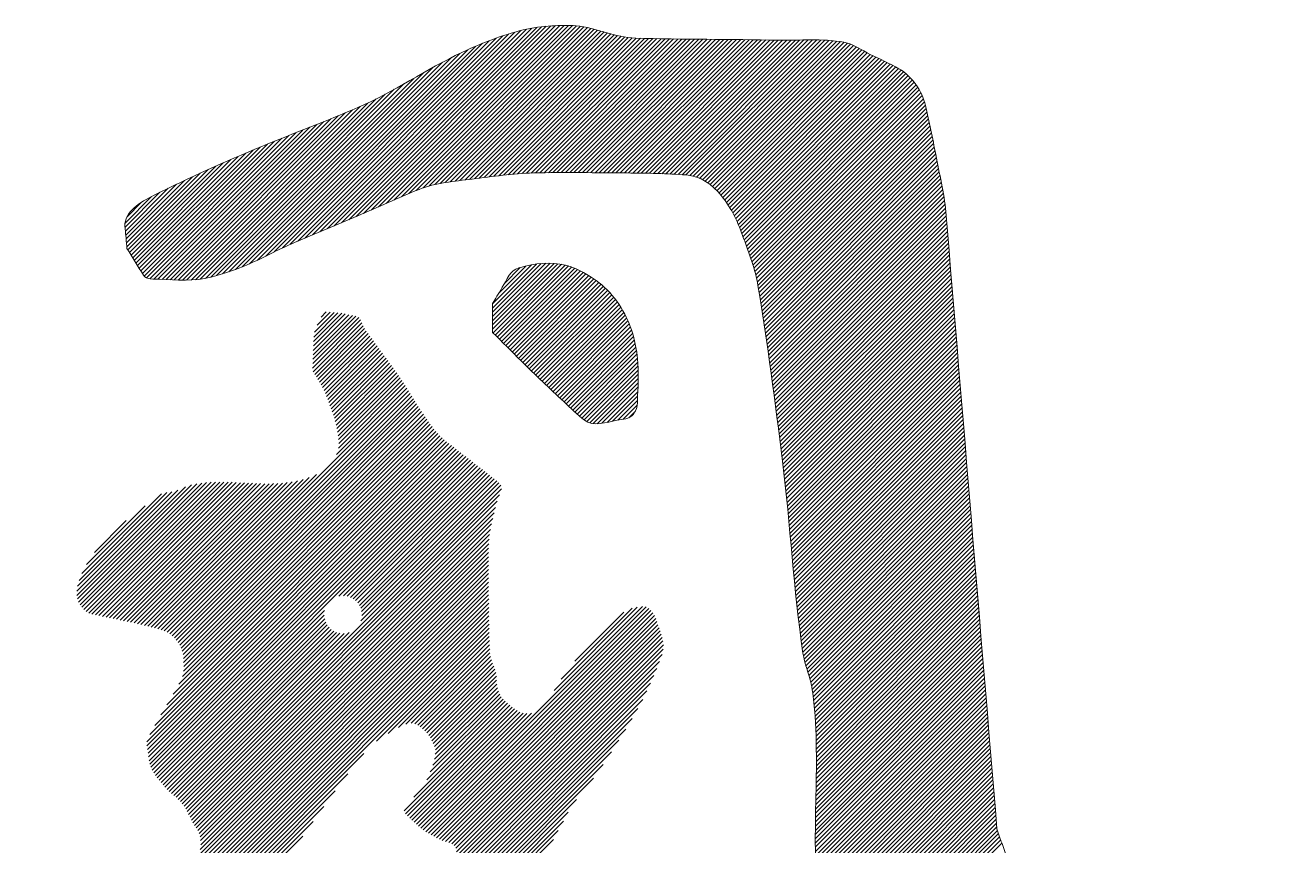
# Model space of a CAD drawing. Header units: inches. Extents: x 35 to 2894, y 23 to 617.
# Drawn here: x 849.002 to 851.648, y 130.524 to 132.254 of the extents above; entities that cross this region are included whole.
import ezdxf

# ---------------------------------------------------------------- set-up
doc = ezdxf.new("R2010")
doc.units = ezdxf.units.IN
doc.header["$MEASUREMENT"] = 0
doc.layers.add('ONDOCS', color=7, linetype='Continuous', lineweight=0)

msp = doc.modelspace()

# ---------------------------------------------------------------- linework, layer by layer
at = {"layer": 'ONDOCS', "color": 7, "linetype": 'Continuous', "lineweight": 0, "ltscale": 100}
for p, q in [((849.6844, 131.8443), (850.091, 132.2509)), ((849.6999, 131.8508), (850.1009, 132.2519)), ((849.7154, 131.8574), (850.1107, 132.2527)), ((849.7313, 131.8643), (850.1202, 132.2533)), ((849.7473, 131.8714), (850.1295, 132.2537)), ((849.7634, 131.8786), (850.1386, 132.2538)), ((849.7795, 131.8857), (850.1475, 132.2537)), ((849.7954, 131.8927), (850.1561, 132.2534)), ((849.811, 131.8994), (850.1644, 132.2528)), ((849.8263, 131.9057), (850.1724, 132.2518)), ((849.8409, 131.9114), (850.1802, 132.2506)), ((849.561, 131.7925), (849.9955, 132.2269)), ((849.5767, 131.7992), (850.0091, 132.2316)), ((849.5922, 131.8057), (850.0222, 132.2358)), ((849.6076, 131.8122), (850.0349, 132.2395)), ((849.623, 131.8187), (850.0473, 132.2429)), ((849.6384, 131.8251), (850.0591, 132.2458)), ((849.6537, 131.8315), (850.0703, 132.248)), ((849.6691, 131.8379), (850.0808, 132.2497)), ((849.8539, 131.9154), (850.1876, 132.2492)), ((849.8658, 131.9184), (850.1949, 132.2475)), ((849.8771, 131.9207), (850.2021, 132.2457)), ((849.8879, 131.9226), (850.2091, 132.2438)), ((849.8983, 131.9241), (850.2161, 132.2419)), ((849.9086, 131.9255), (850.2231, 132.2399)), ((849.9188, 131.9267), (850.2301, 132.2379)), ((849.9289, 131.9279), (850.2371, 132.236)), ((849.9391, 131.9291), (850.2441, 132.2341)), ((849.9494, 131.9304), (850.2513, 132.2324)), ((849.9596, 131.9317), (850.2586, 132.2308)), ((849.9699, 131.9331), (850.2662, 132.2293)), ((849.9802, 131.9344), (850.2739, 132.2282)), ((849.9904, 131.9357), (850.282, 132.2273)), ((850.0006, 131.9369), (850.2906, 132.2269)), ((850.0106, 131.9381), (850.2993, 132.2267)), ((850.0206, 131.9391), (850.308, 132.2264)), ((850.0305, 131.94), (850.3167, 132.2262)), ((850.0403, 131.9409), (850.3255, 132.226)), ((850.0499, 131.9416), (850.3342, 132.2259)), ((850.0594, 131.9421), (850.343, 132.2257)), ((850.0688, 131.9425), (850.3518, 132.2255)), ((850.078, 131.9428), (850.3606, 132.2254)), ((850.0871, 131.943), (850.3694, 132.2253)), ((850.0963, 131.9432), (850.3782, 132.2251)), ((850.1053, 131.9433), (850.387, 132.225)), ((850.1144, 131.9434), (850.3959, 132.2249)), ((850.1234, 131.9435), (850.4047, 132.2248)), ((850.1324, 131.9436), (850.4135, 132.2247)), ((850.1414, 131.9436), (850.4224, 132.2246)), ((850.1503, 131.9436), (850.4312, 132.2245)), ((850.1592, 131.9436), (850.4401, 132.2245)), ((850.1681, 131.9436), (850.449, 132.2244)), ((850.177, 131.9435), (850.4578, 132.2243)), ((850.1859, 131.9434), (850.4667, 132.2242)), ((850.1948, 131.9434), (850.4755, 132.2241)), ((850.2037, 131.9433), (850.4844, 132.2241)), ((850.2125, 131.9432), (850.4933, 132.224)), ((850.2214, 131.9431), (850.5021, 132.2239)), ((850.2302, 131.943), (850.511, 132.2238)), ((849.4919, 131.7591), (849.9354, 132.2025)), ((849.5093, 131.7675), (849.9514, 132.2096)), ((849.527, 131.7763), (849.9667, 132.216)), ((849.5444, 131.7848), (849.9814, 132.2217)), ((850.2391, 131.943), (850.5198, 132.2237)), ((850.2479, 131.9429), (850.5287, 132.2236)), ((850.2568, 131.9428), (850.5375, 132.2235)), ((850.2657, 131.9427), (850.5463, 132.2234)), ((850.2746, 131.9427), (850.5551, 132.2232)), ((850.2834, 131.9426), (850.5639, 132.2231)), ((850.2923, 131.9425), (850.5727, 132.223)), ((850.3011, 131.9424), (850.5815, 132.2228)), ((850.3099, 131.9422), (850.5903, 132.2226)), ((850.3186, 131.942), (850.5991, 132.2225)), ((850.3273, 131.9418), (850.6081, 132.2225)), ((850.336, 131.9415), (850.6171, 132.2226)), ((850.3447, 131.9412), (850.6262, 132.2227)), ((850.3533, 131.9409), (850.6353, 132.2229)), ((850.3618, 131.9405), (850.6444, 132.2231)), ((850.3703, 131.9401), (850.6534, 132.2232)), ((850.3788, 131.9396), (850.6624, 132.2232)), ((850.3872, 131.9391), (850.6713, 132.2231)), ((850.3955, 131.9385), (850.68, 132.2229)), ((850.4036, 131.9376), (850.6886, 132.2226)), ((850.411, 131.936), (850.6971, 132.2221)), ((850.4178, 131.9339), (850.7053, 132.2214)), ((850.4243, 131.9314), (850.7134, 132.2206)), ((850.4303, 131.9285), (850.7213, 132.2195)), ((850.436, 131.9253), (850.7289, 132.2182)), ((850.4415, 131.9218), (850.7361, 132.2165)), ((850.4467, 131.9181), (850.7428, 132.2142)), ((850.4516, 131.9141), (850.749, 132.2115)), ((850.4563, 131.9099), (850.755, 132.2085)), ((850.4609, 131.9054), (850.7608, 132.2054)), ((850.4652, 131.9008), (850.7665, 132.2021)), ((850.4693, 131.896), (850.7722, 132.1989)), ((849.4452, 131.7392), (849.8822, 132.1762)), ((849.4597, 131.7448), (849.9009, 132.186)), ((849.4752, 131.7513), (849.9186, 132.1947)), ((850.4733, 131.8911), (850.778, 132.1957)), ((850.4772, 131.886), (850.7839, 132.1927)), ((850.4809, 131.8808), (850.7899, 132.1898)), ((850.4845, 131.8754), (850.796, 132.1869)), ((850.4879, 131.8699), (850.8021, 132.184)), ((850.4912, 131.8643), (850.8081, 132.1812)), ((850.4944, 131.8585), (850.8141, 132.1782)), ((850.4975, 131.8527), (850.8201, 132.1753)), ((850.5004, 131.8466), (850.8261, 132.1723)), ((849.4183, 131.7301), (849.8422, 132.1541)), ((849.4314, 131.7344), (849.8626, 132.1655)), ((850.5032, 131.8405), (850.8319, 132.1692)), ((850.506, 131.8343), (850.8378, 132.1661)), ((850.5086, 131.828), (850.8435, 132.1629)), ((850.5111, 131.8216), (850.8492, 132.1596)), ((850.5136, 131.8151), (850.8545, 132.156)), ((850.516, 131.8086), (850.8595, 132.1521)), ((850.5183, 131.802), (850.8642, 132.1479)), ((849.3818, 131.7205), (849.7803, 132.1191)), ((849.3933, 131.7231), (849.8007, 132.1304)), ((849.4056, 131.7264), (849.8214, 132.1422)), ((850.5207, 131.7954), (850.8687, 132.1434)), ((850.5231, 131.7888), (850.873, 132.1387)), ((850.5255, 131.7823), (850.877, 132.1338)), ((850.5278, 131.7757), (850.8808, 132.1287)), ((850.5302, 131.7691), (850.8844, 132.1233)), ((849.3611, 131.7177), (849.7422, 132.0988)), ((849.3712, 131.7188), (849.7608, 132.1085)), ((850.5325, 131.7624), (850.8877, 132.1177)), ((850.5347, 131.7557), (850.8908, 132.1118)), ((850.5369, 131.749), (850.8936, 132.1057)), ((850.5389, 131.7421), (850.8962, 132.0993)), ((850.5409, 131.7352), (850.8984, 132.0927)), ((849.3246, 131.7169), (849.677, 132.0694)), ((849.3334, 131.7168), (849.6924, 132.0759)), ((849.3423, 131.7168), (849.7082, 132.0826)), ((849.3516, 131.7171), (849.7247, 132.0902)), ((850.5428, 131.7281), (850.9004, 132.0857)), ((850.5445, 131.7209), (850.9021, 132.0785)), ((850.5461, 131.7135), (850.9038, 132.0712)), ((849.2818, 131.7189), (849.6021, 132.0392)), ((849.2904, 131.7185), (849.6169, 132.045)), ((849.2989, 131.718), (849.6318, 132.0509)), ((849.3074, 131.7176), (849.6467, 132.0569)), ((849.3159, 131.7172), (849.6618, 132.0631)), ((850.5474, 131.7059), (850.9055, 132.0639)), ((850.5487, 131.6982), (850.9071, 132.0566)), ((850.5499, 131.6905), (850.9087, 132.0493)), ((850.5512, 131.6828), (850.9103, 132.0419)), ((849.2526, 131.7254), (849.5429, 132.0158)), ((849.2578, 131.7217), (849.5578, 132.0217)), ((849.2648, 131.7197), (849.5726, 132.0275)), ((849.273, 131.719), (849.5873, 132.0333)), ((850.5524, 131.6751), (850.9118, 132.0345)), ((850.5536, 131.6674), (850.9133, 132.0271)), ((850.5548, 131.6597), (850.9148, 132.0197)), ((850.556, 131.6519), (850.9163, 132.0122)), ((849.2388, 131.7474), (849.4824, 131.991)), ((849.2422, 131.7418), (849.4977, 131.9974)), ((849.2456, 131.7363), (849.5129, 132.0037)), ((849.249, 131.7308), (849.528, 132.0098)), ((850.5572, 131.6442), (850.9178, 132.0047)), ((850.5584, 131.6364), (850.9192, 131.9972)), ((850.5596, 131.6287), (850.9206, 131.9897)), ((849.2251, 131.7695), (849.4197, 131.9641)), ((849.2286, 131.764), (849.4356, 131.971)), ((849.232, 131.7584), (849.4513, 131.9778)), ((849.2354, 131.7529), (849.4669, 131.9844)), ((850.5608, 131.6209), (850.922, 131.9821)), ((850.562, 131.6131), (850.9234, 131.9746)), ((850.5631, 131.6053), (850.9249, 131.9671)), ((850.5643, 131.5975), (850.9264, 131.9597)), ((849.2155, 131.7956), (849.3546, 131.9347)), ((849.2163, 131.7874), (849.3712, 131.9424)), ((849.2183, 131.7806), (849.3875, 131.9498)), ((849.2217, 131.775), (849.4037, 131.957)), ((850.5654, 131.5898), (850.928, 131.9523)), ((850.5665, 131.5819), (850.9295, 131.9449)), ((850.5677, 131.5741), (850.9311, 131.9375)), ((849.2133, 131.8202), (849.3036, 131.9106)), ((849.214, 131.812), (849.3209, 131.9189)), ((849.2148, 131.8038), (849.3379, 131.9269)), ((850.5688, 131.5663), (850.9326, 131.9301)), ((850.5699, 131.5585), (850.9341, 131.9227)), ((850.571, 131.5507), (850.9356, 131.9153)), ((850.5721, 131.5428), (850.9371, 131.9078)), ((849.2124, 131.8372), (849.2683, 131.8931)), ((849.2125, 131.8284), (849.2861, 131.902)), ((849.2161, 131.8499), (849.2472, 131.8809)), ((850.5732, 131.535), (850.9384, 131.9002)), ((850.5743, 131.5271), (850.9397, 131.8925)), ((850.5754, 131.5193), (850.9409, 131.8848)), ((850.5765, 131.5114), (850.942, 131.8769)), ((850.5775, 131.5035), (850.9429, 131.8689)), ((850.5786, 131.4957), (850.9437, 131.8607)), ((850.5797, 131.4878), (850.9444, 131.8525)), ((850.5807, 131.4799), (850.9451, 131.8442)), ((850.5818, 131.472), (850.9457, 131.836)), ((850.5828, 131.4641), (850.9464, 131.8277)), ((850.5838, 131.4562), (850.9471, 131.8194)), ((850.5849, 131.4483), (850.9478, 131.8112)), ((850.5859, 131.4404), (850.9485, 131.8029)), ((850.5869, 131.4325), (850.9492, 131.7947)), ((850.588, 131.4245), (850.9498, 131.7864)), ((850.589, 131.4166), (850.9505, 131.7782)), ((849.9876, 131.6313), (850.1088, 131.7526)), ((849.9876, 131.6402), (850.0998, 131.7525)), ((849.9876, 131.6224), (850.1174, 131.7522)), ((849.9876, 131.6492), (850.0903, 131.7519)), ((849.9876, 131.6134), (850.1255, 131.7514)), ((849.9876, 131.6581), (850.0802, 131.7508)), ((849.9876, 131.6671), (850.0694, 131.7489)), ((849.9887, 131.6056), (850.1333, 131.7502)), ((849.9932, 131.6012), (850.1406, 131.7486)), ((850.59, 131.4087), (850.9512, 131.7699)), ((850.591, 131.4007), (850.9519, 131.7616)), ((850.592, 131.3928), (850.9526, 131.7534)), ((849.9976, 131.5967), (850.1477, 131.7467)), ((850.0001, 131.6886), (850.0581, 131.7466)), ((850.0021, 131.5922), (850.1544, 131.7445)), ((850.0066, 131.5877), (850.1608, 131.742)), ((850.011, 131.5833), (850.167, 131.7392)), ((850.0127, 131.7101), (850.046, 131.7434)), ((850.0155, 131.5788), (850.173, 131.7363)), ((850.02, 131.5743), (850.1789, 131.7332)), ((850.0245, 131.5699), (850.1846, 131.73)), ((850.0289, 131.5654), (850.1903, 131.7267)), ((850.0334, 131.5609), (850.1958, 131.7233)), ((850.593, 131.3849), (850.9533, 131.7451)), ((850.594, 131.3769), (850.9539, 131.7369)), ((850.595, 131.369), (850.9546, 131.7286)), ((850.0379, 131.5564), (850.2012, 131.7197)), ((850.0423, 131.552), (850.2064, 131.716)), ((850.0468, 131.5475), (850.2115, 131.7122)), ((850.0513, 131.543), (850.2165, 131.7082)), ((850.0558, 131.5386), (850.2213, 131.7041)), ((850.0603, 131.5342), (850.2259, 131.6998)), ((850.0648, 131.5298), (850.2305, 131.6954)), ((850.596, 131.361), (850.9553, 131.7204)), ((850.597, 131.3531), (850.956, 131.7121)), ((850.5979, 131.3451), (850.9567, 131.7038)), ((850.5989, 131.3371), (850.9574, 131.6956)), ((850.0694, 131.5254), (850.2348, 131.6908)), ((850.0739, 131.521), (850.239, 131.6861)), ((850.0785, 131.5166), (850.2431, 131.6812)), ((850.0831, 131.5123), (850.247, 131.6762)), ((850.0877, 131.5079), (850.2508, 131.671)), ((850.5999, 131.3292), (850.958, 131.6873)), ((850.6008, 131.3212), (850.9587, 131.6791)), ((850.6018, 131.3132), (850.9594, 131.6708)), ((849.609, 131.5595), (849.6919, 131.6425)), ((849.6094, 131.5688), (849.6845, 131.644)), ((849.6097, 131.5782), (849.677, 131.6455)), ((849.6101, 131.5875), (849.6696, 131.6469)), ((849.6105, 131.5968), (849.6614, 131.6477)), ((849.6117, 131.6069), (849.6532, 131.6484)), ((849.6179, 131.6221), (849.645, 131.6492)), ((849.6258, 131.6389), (849.6368, 131.6499)), ((850.0923, 131.5036), (850.2544, 131.6657)), ((850.0969, 131.4992), (850.2578, 131.6602)), ((850.1015, 131.4949), (850.2612, 131.6546)), ((850.1061, 131.4906), (850.2644, 131.6488)), ((850.1107, 131.4863), (850.2674, 131.6429)), ((850.6027, 131.3052), (850.9601, 131.6626)), ((850.6036, 131.2971), (850.9608, 131.6543)), ((850.6045, 131.289), (850.9615, 131.646)), ((849.6079, 131.5316), (849.7091, 131.6329)), ((849.6082, 131.5409), (849.7052, 131.6379)), ((849.6086, 131.5502), (849.6994, 131.641)), ((849.609, 131.5238), (849.7121, 131.6269)), ((849.6124, 131.5183), (849.7148, 131.6207)), ((850.1154, 131.4819), (850.2704, 131.6369)), ((850.12, 131.4776), (850.2732, 131.6308)), ((850.1246, 131.4733), (850.2758, 131.6245)), ((850.1292, 131.4689), (850.2783, 131.6181)), ((850.6053, 131.281), (850.9621, 131.6378)), ((850.6062, 131.2729), (850.9628, 131.6295)), ((850.607, 131.2648), (850.9635, 131.6213)), ((849.6159, 131.5128), (849.7178, 131.6147)), ((849.6193, 131.5073), (849.7213, 131.6093)), ((849.6227, 131.5017), (849.7251, 131.6041)), ((849.6261, 131.4961), (849.7289, 131.5989)), ((849.6292, 131.4903), (849.7326, 131.5938)), ((849.6321, 131.4843), (849.7364, 131.5886)), ((850.1338, 131.4646), (850.2806, 131.6115)), ((850.1384, 131.4602), (850.2828, 131.6047)), ((850.143, 131.4559), (850.2848, 131.5978)), ((850.1475, 131.4515), (850.2867, 131.5907)), ((850.6079, 131.2567), (850.9642, 131.613)), ((850.6087, 131.2485), (850.9649, 131.6047)), ((850.6095, 131.2404), (850.9656, 131.5965)), ((849.6349, 131.4781), (849.7402, 131.5834)), ((849.6375, 131.4718), (849.744, 131.5783)), ((849.6399, 131.4653), (849.7478, 131.5731)), ((849.6423, 131.4588), (849.7515, 131.568)), ((849.6447, 131.4522), (849.7553, 131.5628)), ((850.1521, 131.4472), (850.2883, 131.5834)), ((850.1568, 131.4429), (850.2898, 131.5759)), ((850.1614, 131.4386), (850.2911, 131.5683)), ((850.6103, 131.2323), (850.9662, 131.5882)), ((850.611, 131.2241), (850.9669, 131.58)), ((850.6118, 131.2159), (850.9676, 131.5717)), ((850.6126, 131.2078), (850.9683, 131.5635)), ((849.6471, 131.4456), (849.7591, 131.5576)), ((849.6495, 131.4391), (849.7629, 131.5525)), ((849.6518, 131.4324), (849.7666, 131.5473)), ((849.6539, 131.4256), (849.7704, 131.5421)), ((849.6559, 131.4186), (849.7742, 131.5369)), ((850.1661, 131.4343), (850.2922, 131.5605)), ((850.1709, 131.4302), (850.2932, 131.5524)), ((850.1758, 131.4261), (850.2939, 131.5443)), ((850.1807, 131.4221), (850.2945, 131.5359)), ((850.6134, 131.1996), (850.969, 131.5552)), ((850.6141, 131.1914), (850.9697, 131.5469)), ((850.6149, 131.1832), (850.9703, 131.5387)), ((849.6577, 131.4115), (849.7779, 131.5317)), ((849.6593, 131.4042), (849.7817, 131.5266)), ((849.6607, 131.3966), (849.7854, 131.5214)), ((849.6619, 131.3889), (849.7891, 131.5161)), ((849.6629, 131.3809), (849.7928, 131.5109)), ((850.186, 131.4185), (850.2948, 131.5273)), ((850.1924, 131.4159), (850.2949, 131.5185)), ((850.1998, 131.4144), (850.2949, 131.5095)), ((850.6156, 131.175), (850.971, 131.5304)), ((850.6164, 131.1668), (850.9717, 131.5222)), ((850.6171, 131.1586), (850.9724, 131.5139)), ((849.2951, 130.9775), (849.8069, 131.4892)), ((849.3015, 130.9748), (849.8103, 131.4837)), ((849.6582, 131.3494), (849.8035, 131.4947)), ((849.6626, 131.3628), (849.8, 131.5002)), ((849.6635, 131.3726), (849.7965, 131.5056)), ((850.2085, 131.4141), (850.2947, 131.5003)), ((850.2184, 131.4151), (850.2943, 131.491)), ((850.6179, 131.1504), (850.9731, 131.5057)), ((850.6186, 131.1423), (850.9738, 131.4974)), ((850.6194, 131.1341), (850.9744, 131.4891)), ((849.3071, 130.9715), (849.8137, 131.4781)), ((849.312, 130.9675), (849.8171, 131.4726)), ((849.3165, 130.9631), (849.8205, 131.467)), ((849.3206, 130.9582), (849.8239, 131.4615)), ((850.2293, 131.4171), (850.2939, 131.4816)), ((850.2408, 131.4196), (850.2933, 131.4721)), ((850.252, 131.4219), (850.2931, 131.4629)), ((850.6201, 131.1259), (850.9751, 131.4809)), ((850.6209, 131.1177), (850.9758, 131.4726)), ((850.6217, 131.1095), (850.9765, 131.4644)), ((849.3243, 130.953), (849.8274, 131.4561)), ((849.3278, 130.9475), (849.8309, 131.4506)), ((849.3308, 130.9415), (849.8345, 131.4453)), ((849.3331, 130.935), (849.838, 131.4399)), ((849.3348, 130.9277), (849.8416, 131.4345)), ((850.2624, 131.4233), (850.2925, 131.4535)), ((850.2748, 131.4268), (850.289, 131.4409)), ((850.6224, 131.1014), (850.9772, 131.4561)), ((850.6232, 131.0932), (850.9779, 131.4479)), ((850.624, 131.0851), (850.9785, 131.4396)), ((850.6248, 131.0769), (850.9792, 131.4313)), ((849.3335, 130.8817), (849.8599, 131.4081)), ((849.3356, 130.8927), (849.8561, 131.4132)), ((849.3357, 130.9196), (849.8451, 131.4291)), ((849.336, 130.9111), (849.8487, 131.4237)), ((849.3361, 130.9022), (849.8524, 131.4184)), ((850.6256, 131.0688), (850.9799, 131.4231)), ((850.6264, 131.0607), (850.9806, 131.4148)), ((850.6273, 131.0525), (850.9813, 131.4066)), ((849.2648, 130.7593), (849.8857, 131.3803)), ((849.275, 130.7785), (849.881, 131.3844)), ((849.2882, 130.8007), (849.8764, 131.3888)), ((849.3005, 130.8219), (849.872, 131.3934)), ((849.3138, 130.8441), (849.8678, 131.3981)), ((849.326, 130.8652), (849.8638, 131.403)), ((850.6281, 131.0445), (850.982, 131.3983)), ((850.629, 131.0364), (850.9827, 131.39)), ((850.6299, 131.0283), (850.9833, 131.3818)), ((849.2584, 130.744), (849.8907, 131.3763)), ((849.2584, 130.7351), (849.8957, 131.3723)), ((849.26, 130.7277), (849.9007, 131.3684)), ((849.261, 130.7198), (849.9057, 131.3645)), ((849.2619, 130.7118), (849.9108, 131.3606)), ((849.2632, 130.704), (849.9158, 131.3567)), ((849.2648, 130.6968), (849.9209, 131.3528)), ((850.6307, 131.0203), (850.984, 131.3735)), ((850.6317, 131.0122), (850.9847, 131.3653)), ((850.6326, 131.0042), (850.9854, 131.357)), ((849.2671, 130.6901), (849.9259, 131.3489)), ((849.2699, 130.6839), (849.9309, 131.345)), ((849.2731, 130.6782), (849.936, 131.3411)), ((849.2767, 130.6728), (849.941, 131.3372)), ((849.6633, 131.0506), (849.946, 131.3333)), ((849.6732, 131.0516), (849.951, 131.3293)), ((849.6812, 131.0505), (849.956, 131.3254)), ((850.6335, 130.9962), (850.9861, 131.3488)), ((850.6345, 130.9882), (850.9868, 131.3405)), ((850.6355, 130.9803), (850.9874, 131.3322)), ((850.6365, 130.9723), (850.9881, 131.324)), ((849.2815, 130.9817), (849.6009, 131.3011)), ((849.2884, 130.9796), (849.6161, 131.3073)), ((849.6879, 131.0483), (849.9611, 131.3215)), ((849.6937, 131.0452), (849.9661, 131.3175)), ((849.6988, 131.0414), (849.9711, 131.3136)), ((849.7032, 131.0368), (849.9761, 131.3097)), ((849.7068, 131.0314), (849.9811, 131.3057)), ((849.7096, 131.0253), (849.9861, 131.3019)), ((849.7114, 131.0182), (849.9913, 131.2981)), ((850.6375, 130.9644), (850.9888, 131.3157)), ((850.6386, 130.9565), (850.9895, 131.3075)), ((850.6396, 130.9487), (850.9902, 131.2992)), ((849.1107, 131.0523), (849.3397, 131.2813)), ((849.1108, 131.0613), (849.3236, 131.2741)), ((849.1122, 131.0448), (849.3526, 131.2853)), ((849.1146, 131.0383), (849.3638, 131.2875)), ((849.1177, 131.0325), (849.3743, 131.2891)), ((849.1215, 131.0273), (849.3843, 131.2901)), ((849.1257, 131.0226), (849.3939, 131.2908)), ((849.1305, 131.0184), (849.4032, 131.2911)), ((849.1359, 131.0149), (849.4122, 131.2913)), ((849.1424, 131.0125), (849.4211, 131.2912)), ((849.1499, 131.0111), (849.4299, 131.291)), ((849.1575, 131.0097), (849.4385, 131.2907)), ((849.1649, 131.0081), (849.4471, 131.2903)), ((849.1723, 131.0066), (849.4556, 131.2899)), ((849.1797, 131.0051), (849.4641, 131.2894)), ((849.1871, 131.0035), (849.4726, 131.289)), ((849.1945, 131.002), (849.4811, 131.2886)), ((849.202, 131.0005), (849.4897, 131.2882)), ((849.2094, 130.999), (849.4983, 131.2879)), ((849.2168, 130.9974), (849.5071, 131.2878)), ((849.2241, 130.9959), (849.5161, 131.2878)), ((849.2315, 130.9943), (849.5252, 131.288)), ((849.2388, 130.9926), (849.5345, 131.2884)), ((849.246, 130.9909), (849.5442, 131.2891)), ((849.2533, 130.9892), (849.5543, 131.2903)), ((849.2604, 130.9874), (849.5649, 131.2919)), ((849.2675, 130.9856), (849.5759, 131.294)), ((849.2745, 130.9837), (849.5878, 131.2969)), ((849.3332, 130.6132), (850.0048, 131.2847)), ((849.3369, 130.6079), (850.0062, 131.2772)), ((849.7097, 130.9986), (850.001, 131.2899)), ((849.7119, 131.0097), (849.9963, 131.2942)), ((850.6407, 130.9408), (850.9909, 131.291)), ((850.6418, 130.933), (850.9915, 131.2827)), ((850.6431, 130.9253), (850.9922, 131.2744)), ((849.1124, 131.0719), (849.3112, 131.2707)), ((849.1157, 131.0841), (849.3008, 131.2693)), ((849.1213, 131.0987), (849.2892, 131.2666)), ((849.3403, 130.6024), (850.002, 131.2641)), ((849.3435, 130.5966), (849.9976, 131.2507)), ((850.6447, 130.918), (850.9929, 131.2662)), ((850.6465, 130.9109), (850.9936, 131.2579)), ((850.6485, 130.9039), (850.9943, 131.2497)), ((849.1311, 131.1174), (849.2547, 131.241)), ((849.3465, 130.5907), (849.9938, 131.238)), ((849.3495, 130.5847), (849.991, 131.2262)), ((850.6506, 130.8971), (850.995, 131.2414)), ((850.6528, 130.8903), (850.9956, 131.2332)), ((850.6549, 130.8834), (850.9963, 131.2249)), ((849.1479, 131.1431), (849.2151, 131.2104)), ((849.3525, 130.5788), (849.9884, 131.2147)), ((849.3556, 130.5729), (849.9856, 131.2029)), ((850.6569, 130.8765), (850.997, 131.2166)), ((850.6587, 130.8694), (850.9977, 131.2084)), ((850.6602, 130.862), (850.9984, 131.2001)), ((850.6616, 130.8544), (850.9991, 131.1919)), ((849.359, 130.5674), (849.9831, 131.1915)), ((849.3627, 130.5622), (849.9812, 131.1807)), ((849.3662, 130.5568), (849.9801, 131.1707)), ((850.6629, 130.8467), (850.9997, 131.1836)), ((850.6639, 130.8388), (851.0004, 131.1753)), ((850.6648, 130.8308), (851.0011, 131.1671)), ((849.369, 130.5506), (849.9796, 131.1612)), ((849.3709, 130.5436), (849.9793, 131.152)), ((849.3719, 130.5357), (849.9792, 131.1429)), ((850.6657, 130.8227), (851.0018, 131.1588)), ((850.6664, 130.8145), (851.0025, 131.1506)), ((850.6671, 130.8063), (851.0032, 131.1423)), ((849.3694, 130.5063), (849.9791, 131.116)), ((849.3711, 130.5169), (849.9791, 131.125)), ((849.372, 130.5268), (849.9792, 131.1339)), ((850.6678, 130.798), (851.0038, 131.1341)), ((850.6683, 130.7896), (851.0045, 131.1258)), ((850.6688, 130.7811), (851.0052, 131.1175)), ((849.3631, 130.4732), (849.9792, 131.0893)), ((849.3655, 130.4845), (849.9792, 131.0982)), ((849.3675, 130.4954), (849.9791, 131.1071)), ((850.6692, 130.7726), (851.0059, 131.1093)), ((850.6696, 130.7641), (851.0066, 131.101)), ((850.6699, 130.7554), (851.0073, 131.0928)), ((849.0839, 130.1671), (849.9793, 131.0625)), ((849.3523, 130.4444), (849.9793, 131.0714)), ((849.3596, 130.4608), (849.9792, 131.0803)), ((850.6702, 130.7467), (851.0079, 131.0845)), ((850.6703, 130.738), (851.0086, 131.0763)), ((850.6705, 130.7292), (851.0093, 131.068)), ((850.6706, 130.7203), (851.01, 131.0597)), ((849.0143, 130.0707), (849.9795, 131.0359)), ((849.0227, 130.0881), (849.9794, 131.0448)), ((849.0366, 130.1109), (849.9793, 131.0536)), ((850.6706, 130.7114), (851.0107, 131.0515)), ((850.6706, 130.7025), (851.0114, 131.0432)), ((850.6706, 130.6935), (851.012, 131.035)), ((849.0064, 130.036), (849.9797, 131.0093)), ((849.0084, 130.0469), (849.9796, 131.0182)), ((849.0104, 130.0579), (849.9795, 131.027)), ((849.2804, 130.6677), (849.6334, 131.0207)), ((849.2844, 130.6627), (849.6325, 131.0108)), ((849.8365, 130.562), (850.3035, 131.0291)), ((849.8414, 130.5581), (850.3115, 131.0281)), ((849.8467, 130.5544), (850.317, 131.0247)), ((849.8522, 130.5509), (850.3216, 131.0204)), ((849.8579, 130.5477), (850.3256, 131.0154)), ((849.8637, 130.5446), (850.3289, 131.0098)), ((850.1176, 130.8522), (850.2928, 131.0274)), ((850.1322, 130.8757), (850.2819, 131.0254)), ((850.1613, 130.9137), (850.2644, 131.0169)), ((850.6703, 130.6664), (851.0141, 131.0102)), ((850.6704, 130.6755), (851.0134, 131.0185)), ((850.6705, 130.6845), (851.0127, 131.0267)), ((849.0024, 130.0141), (849.9801, 130.9918)), ((849.0042, 130.0248), (849.9799, 131.0005)), ((849.2885, 130.6579), (849.6335, 131.0028)), ((849.2926, 130.653), (849.6357, 130.9961)), ((849.2967, 130.6482), (849.6388, 130.9903)), ((849.3011, 130.6436), (849.6427, 130.9852)), ((849.3057, 130.6393), (849.6472, 130.9808)), ((849.7425, 130.7453), (849.9802, 130.983)), ((849.8695, 130.5415), (850.3317, 131.0036)), ((849.8754, 130.5384), (850.3342, 130.9972)), ((849.8816, 130.5357), (850.3365, 130.9905)), ((849.8885, 130.5336), (850.3388, 130.9839)), ((850.6698, 130.6391), (851.0161, 130.9854)), ((850.67, 130.6482), (851.0155, 130.9937)), ((850.6702, 130.6573), (851.0148, 131.0019)), ((849.3104, 130.6351), (849.6526, 130.9772)), ((849.3152, 130.6309), (849.6587, 130.9744)), ((849.32, 130.6268), (849.6658, 130.9726)), ((849.3246, 130.6225), (849.6743, 130.9721)), ((849.3291, 130.618), (849.6854, 130.9743)), ((849.7677, 130.7615), (849.9805, 130.9743)), ((849.7892, 130.7741), (849.9807, 130.9656)), ((849.8047, 130.7807), (849.981, 130.957)), ((849.8953, 130.5315), (850.3412, 130.9774)), ((849.9016, 130.5288), (850.3434, 130.9707)), ((849.9068, 130.5251), (850.3454, 130.9637)), ((849.9103, 130.5197), (850.3469, 130.9563)), ((850.6692, 130.6117), (851.0182, 130.9607)), ((850.6694, 130.6208), (851.0175, 130.9689)), ((850.6696, 130.63), (851.0168, 130.9772)), ((849.8158, 130.7828), (849.9813, 130.9484)), ((849.8238, 130.7818), (849.9817, 130.9398)), ((849.8299, 130.779), (849.9821, 130.9313)), ((849.9116, 130.512), (850.3479, 130.9483)), ((849.9121, 130.5036), (850.3476, 130.9391)), ((849.9124, 130.4949), (850.345, 130.9275)), ((850.6686, 130.5753), (851.0209, 130.9276)), ((850.6687, 130.5844), (851.0202, 130.9359)), ((850.6689, 130.5935), (851.0196, 130.9441)), ((850.6691, 130.6026), (851.0189, 130.9524)), ((849.8352, 130.7754), (849.9832, 130.9233)), ((849.8401, 130.7713), (849.9851, 130.9164)), ((849.8447, 130.767), (849.9876, 130.9099)), ((849.849, 130.7624), (849.9901, 130.9035)), ((849.9125, 130.4861), (850.3397, 130.9133)), ((850.6683, 130.5482), (851.023, 130.9028)), ((850.6684, 130.5572), (851.0223, 130.9111)), ((850.6685, 130.5662), (851.0216, 130.9194)), ((849.8529, 130.7573), (849.9925, 130.8969)), ((849.8564, 130.7519), (849.9944, 130.8899)), ((849.8596, 130.7461), (849.9956, 130.8821)), ((849.9124, 130.4681), (850.3277, 130.8834)), ((849.9125, 130.4772), (850.3339, 130.8986)), ((850.6683, 130.5392), (851.0237, 130.8946)), ((850.6683, 130.5303), (851.0243, 130.8863)), ((850.6683, 130.5214), (851.025, 130.8781)), ((849.8624, 130.74), (849.9962, 130.8738)), ((849.865, 130.7337), (849.9968, 130.8655)), ((849.8668, 130.7176), (849.9999, 130.8507)), ((849.8669, 130.7266), (849.9979, 130.8577)), ((849.9117, 130.4495), (850.313, 130.8509)), ((849.9121, 130.4589), (850.3208, 130.8675)), ((850.6684, 130.5125), (851.0257, 130.8698)), ((850.6686, 130.5038), (851.0264, 130.8616)), ((850.6688, 130.495), (851.0271, 130.8533)), ((849.8214, 130.6274), (850.0188, 130.8249)), ((849.8489, 130.6639), (850.0142, 130.8292)), ((849.8563, 130.6802), (850.0099, 130.8338)), ((849.8616, 130.6945), (850.006, 130.8389)), ((849.865, 130.7069), (850.0026, 130.8444)), ((849.9112, 130.4401), (850.3043, 130.8332)), ((850.6691, 130.4863), (851.0278, 130.845)), ((850.6694, 130.4777), (851.0285, 130.8368)), ((850.6698, 130.4692), (851.0291, 130.8285)), ((849.8011, 130.5982), (850.0237, 130.8209)), ((849.804, 130.5922), (850.0288, 130.817)), ((849.8083, 130.5876), (850.034, 130.8132)), ((849.8129, 130.5832), (850.0394, 130.8097)), ((849.8175, 130.5789), (850.0452, 130.8066)), ((849.8222, 130.5746), (850.0519, 130.8043)), ((849.8269, 130.5704), (850.0597, 130.8032)), ((849.8316, 130.5662), (850.0696, 130.8041)), ((849.9111, 130.431), (850.2941, 130.8141)), ((850.6702, 130.4607), (851.0298, 130.8203)), ((850.6707, 130.4522), (851.0305, 130.812)), ((850.6713, 130.4439), (851.0312, 130.8038)), ((850.6719, 130.4356), (851.0319, 130.7955)), ((849.9108, 130.4129), (850.2685, 130.7706)), ((849.911, 130.4221), (850.282, 130.7931)), ((850.6726, 130.4273), (851.0326, 130.7872)), ((850.6734, 130.4192), (851.0332, 130.779)), ((850.6743, 130.4111), (851.0339, 130.7707)), ((849.91, 130.4031), (850.254, 130.7472)), ((850.6752, 130.4031), (851.0346, 130.7625)), ((850.6763, 130.3952), (851.0353, 130.7542)), ((850.6774, 130.3874), (851.036, 130.746)), ((849.0016, 130.0044), (849.7163, 130.7191)), ((849.9079, 130.3921), (850.2383, 130.7225)), ((850.6789, 130.38), (851.0367, 130.7377)), ((850.6807, 130.3728), (851.0373, 130.7294)), ((850.6825, 130.3657), (851.038, 130.7212)), ((849.902, 130.3772), (850.2208, 130.6961)), ((850.6845, 130.3587), (851.0387, 130.7129)), ((850.6863, 130.3516), (851.0394, 130.7047)), ((850.688, 130.3444), (851.0401, 130.6964)), ((849.0019, 129.9958), (849.6826, 130.6764)), ((849.8896, 130.3559), (850.2008, 130.6671)), ((850.6895, 130.3369), (851.0408, 130.6881)), ((850.6907, 130.3292), (851.0414, 130.6799)), ((850.6919, 130.3214), (851.0421, 130.6716)), ((850.6931, 130.3137), (851.0428, 130.6634)), ((849.0035, 129.9884), (849.6555, 130.6404)), ((850.6944, 130.306), (851.0435, 130.6551)), ((850.6956, 130.2982), (851.0442, 130.6469)), ((850.6967, 130.2905), (851.0449, 130.6386)), ((849.8811, 130.3384), (850.1647, 130.6221)), ((850.6979, 130.2827), (851.0455, 130.6303)), ((850.699, 130.2749), (851.0462, 130.6221)), ((850.7002, 130.2671), (851.0469, 130.6138)), ((849.0067, 129.9826), (849.6316, 130.6075)), ((849.872, 130.3204), (850.1473, 130.5957)), ((850.7013, 130.2593), (851.0476, 130.6056)), ((850.7024, 130.2514), (851.0483, 130.5973)), ((850.7034, 130.2435), (851.049, 130.5891)), ((849.0109, 129.9779), (849.609, 130.576)), ((849.8504, 130.2809), (850.1263, 130.5568)), ((849.8614, 130.3008), (850.1371, 130.5766)), ((850.7045, 130.2356), (851.0496, 130.5808)), ((850.7055, 130.2277), (851.0503, 130.5725)), ((850.7065, 130.2197), (851.051, 130.5643)), ((850.7074, 130.2117), (851.0525, 130.5568)), ((849.016, 129.9741), (849.5871, 130.5452)), ((849.8391, 130.2607), (850.1163, 130.5379)), ((850.7083, 130.2037), (851.0548, 130.5502)), ((850.7092, 130.1956), (851.0571, 130.5436)), ((850.71, 130.1875), (851.0594, 130.5369)), ((850.7108, 130.1794), (851.0617, 130.5303))]:
    msp.add_line(p, q, dxfattribs=at)
for points, knots in [([(849.2165, 131.7834), (849.2165, 131.7834), (849.2165, 131.7834), (849.2151, 131.7992), (849.2137, 131.815), (849.2123, 131.8306), (849.2097, 131.86), (849.2459, 131.882), (849.2726, 131.8952), (849.3484, 131.9331), (849.4236, 131.9667), (849.5008, 131.9987), (849.5681, 132.0265), (849.6365, 132.0517), (849.7033, 132.0805), (849.7794, 132.1133), (849.8476, 132.1613), (849.923, 132.1968), (849.9646, 132.2166), (850.007, 132.2328), (850.0523, 132.2442), (850.0721, 132.2492), (850.0923, 132.2514), (850.1125, 132.2528), (850.1297, 132.254), (850.1471, 132.2544), (850.1641, 132.2528), (850.2063, 132.2492), (850.2465, 132.2282), (850.2889, 132.227), (850.3896, 132.224), (850.49, 132.2246), (850.5905, 132.2226), (850.6365, 132.2218), (850.6825, 132.2264), (850.7283, 132.2184), (850.7489, 132.2148), (850.7657, 132.2014), (850.7843, 132.1926), (850.8047, 132.1828), (850.8248, 132.1736), (850.8446, 132.1623), (850.8728, 132.1463), (850.8932, 132.1159), (850.9006, 132.0849), (850.909, 132.0505), (850.9158, 132.0161), (850.9222, 131.9815), (850.9296, 131.9413), (850.9404, 131.9016), (850.9436, 131.8608), (850.9796, 131.4273), (851.0154, 130.9937), (851.0514, 130.5601), (851.0628, 130.5271), (851.0742, 130.4941), (851.0859, 130.4611), (851.0973, 130.4283), (851.1061, 130.3915), (851.0987, 130.3579), (851.0915, 130.3246), (851.0808, 130.2918), (851.0728, 130.2586), (851.0494, 130.1614), (851.031, 130.0625), (851.004, 129.9659), (850.9864, 129.9029), (850.9598, 129.8429), (850.9394, 129.7806), (850.9212, 129.725), (850.9042, 129.6688), (850.8878, 129.6128), (850.8754, 129.5706), (850.8736, 129.5261), (850.8618, 129.4835), (850.8486, 129.4355), (850.8242, 129.3933), (850.7973, 129.3501), (850.7761, 129.3163), (850.7559, 129.2776), (850.7197, 129.2638), (850.6869, 129.2512), (850.6539, 129.2406), (850.6207, 129.2294), (850.6077, 129.225), (850.5949, 129.2202), (850.5819, 129.2164), (850.5647, 129.2114), (850.5474, 129.2256), (850.5302, 129.2336), (850.5094, 129.2434), (850.4862, 129.2486), (850.4742, 129.2682), (850.4532, 129.3027), (850.4442, 129.3395), (850.4312, 129.3759), (850.4234, 129.3973), (850.419, 129.4195), (850.4096, 129.4405), (850.3984, 129.4657), (850.373, 129.4819), (850.358, 129.5049), (850.3516, 129.5147), (850.3462, 129.5249), (850.3408, 129.5351), (850.3336, 129.5485), (850.3236, 129.565), (850.3278, 129.5782), (850.3328, 129.5936), (850.351, 129.603), (850.3666, 129.6128), (850.3794, 129.6208), (850.3916, 129.6266), (850.4054, 129.63), (850.443, 129.639), (850.4834, 129.6144), (850.5216, 129.6214), (850.5474, 129.626), (850.5719, 129.6338), (850.5949, 129.6514), (850.6223, 129.6726), (850.6401, 129.6956), (850.6551, 129.7246), (850.6769, 129.7668), (850.6953, 129.8082), (850.7025, 129.8539), (850.7067, 129.8811), (850.7097, 129.9083), (850.7111, 129.9357), (850.7143, 129.9931), (850.7173, 130.0505), (850.7155, 130.108), (850.7129, 130.1844), (850.7017, 130.2604), (850.6895, 130.3362), (850.6865, 130.3553), (850.6793, 130.3733), (850.6767, 130.3923), (850.6563, 130.5399), (850.6817, 130.692), (850.6637, 130.8402), (850.6627, 130.8488), (850.6613, 130.8574), (850.6595, 130.8661), (850.6547, 130.8879), (850.6455, 130.9085), (850.6423, 130.9307), (850.6225, 131.0649), (850.6157, 131.2008), (850.5991, 131.3354), (850.5839, 131.4591), (850.5677, 131.5825), (850.5474, 131.7058), (850.5418, 131.74), (850.529, 131.772), (850.5172, 131.8048), (850.5058, 131.8372), (850.4932, 131.8668), (850.47, 131.8952), (850.4506, 131.9191), (850.425, 131.9363), (850.3968, 131.9385), (850.3552, 131.9415), (850.3136, 131.9425), (850.2717, 131.9427), (850.2057, 131.9431), (850.1397, 131.9445), (850.0737, 131.9427), (850.0304, 131.9415), (849.9874, 131.9353), (849.9444, 131.9299), (849.9068, 131.9249), (849.868, 131.9225), (849.8326, 131.9082), (849.7886, 131.8906), (849.7465, 131.8704), (849.7033, 131.8522), (849.6589, 131.8334), (849.6143, 131.8152), (849.5699, 131.7962), (849.5391, 131.7832), (849.5098, 131.7672), (849.4794, 131.7532), (849.4516, 131.7406), (849.4228, 131.7308), (849.3932, 131.723), (849.3582, 131.714), (849.3214, 131.717), (849.2856, 131.7188), (849.2738, 131.7194), (849.2574, 131.7172), (849.2512, 131.7274), (849.2395, 131.746), (849.2281, 131.7646), (849.2165, 131.7834)], [0, 0, 0, 0, 0.001311, 0.002622, 0.005244, 0.005244, 0.005244, 0.014985, 0.014985, 0.014985, 0.042608, 0.042608, 0.042608, 0.066676, 0.066676, 0.066676, 0.094074, 0.094074, 0.094074, 0.109244, 0.109244, 0.109244, 0.115958, 0.115958, 0.115958, 0.121655, 0.121655, 0.121655, 0.135715, 0.135715, 0.135715, 0.168953, 0.168953, 0.168953, 0.184153, 0.184153, 0.184153, 0.19095, 0.19095, 0.19095, 0.198382, 0.198382, 0.198382, 0.208923, 0.208923, 0.208923, 0.220562, 0.220562, 0.220562, 0.234066, 0.234066, 0.234066, 0.377937, 0.377937, 0.377937, 0.384629, 0.384629, 0.384629, 0.391276, 0.391276, 0.391276, 0.397809, 0.397809, 0.397809, 0.417007, 0.417007, 0.417007, 0.429523, 0.429523, 0.429523, 0.440737, 0.440737, 0.440737, 0.449145, 0.449145, 0.449145, 0.45861, 0.45861, 0.45861, 0.466005, 0.466005, 0.466005, 0.472697, 0.472697, 0.472697, 0.475304, 0.475304, 0.475304, 0.478781, 0.478781, 0.478781, 0.482976, 0.482976, 0.482976, 0.490375, 0.490375, 0.490375, 0.494721, 0.494721, 0.494721, 0.5, 0.5, 0.5, 0.50433, 0.50433, 0.50433, 0.509936, 0.509936, 0.509936, 0.516403, 0.516403, 0.516403, 0.521692, 0.521692, 0.521692, 0.536232, 0.536232, 0.536232, 0.546105, 0.546105, 0.546105, 0.557932, 0.557932, 0.557932, 0.575092, 0.575092, 0.575092, 0.585352, 0.585352, 0.585352, 0.60684, 0.60684, 0.60684, 0.635484, 0.635484, 0.635484, 0.642649, 0.642649, 0.642649, 0.698524, 0.698524, 0.698524, 0.70179, 0.70179, 0.70179, 0.710127, 0.710127, 0.710127, 0.760893, 0.760893, 0.760893, 0.807525, 0.807525, 0.807525, 0.820436, 0.820436, 0.820436, 0.833167, 0.833167, 0.833167, 0.843759, 0.843759, 0.843759, 0.859343, 0.859343, 0.859343, 0.884046, 0.884046, 0.884046, 0.900237, 0.900237, 0.900237, 0.914456, 0.914456, 0.914456, 0.932014, 0.932014, 0.932014, 0.950067, 0.950067, 0.950067, 0.962558, 0.962558, 0.962558, 0.973938, 0.973938, 0.973938, 0.987374, 0.987374, 0.987374, 0.991803, 0.991803, 0.991803, 1, 1, 1, 1]), ([(849.9876, 131.6671), (849.9876, 131.6671), (849.9876, 131.6671), (849.9993, 131.6872), (850.0111, 131.7073), (850.0228, 131.7274), (850.0314, 131.7422), (850.0529, 131.7456), (850.0694, 131.7489), (850.1003, 131.7551), (850.1346, 131.7545), (850.1652, 131.74), (850.2048, 131.7214), (850.2359, 131.6969), (850.2589, 131.6584), (850.2798, 131.6234), (850.2896, 131.5883), (850.2933, 131.5508), (850.2959, 131.525), (850.295, 131.499), (850.2933, 131.4733), (850.2925, 131.46), (850.295, 131.4469), (850.2847, 131.4345), (850.2752, 131.423), (850.2623, 131.4238), (850.2503, 131.4216), (850.2277, 131.4174), (850.1998, 131.4071), (850.1814, 131.4216), (850.1659, 131.4338), (850.1523, 131.447), (850.1383, 131.4603), (850.1081, 131.489), (850.0773, 131.517), (850.0479, 131.5465), (850.0278, 131.5666), (850.0077, 131.5867), (849.9876, 131.6068), (849.9876, 131.6269), (849.9876, 131.647), (849.9876, 131.6671)], [0, 0, 0, 0, 0.009241, 0.018481, 0.036963, 0.036963, 0.036963, 0.064068, 0.064068, 0.064068, 0.114963, 0.114963, 0.114963, 0.180624, 0.180624, 0.180624, 0.240391, 0.240391, 0.240391, 0.281376, 0.281376, 0.281376, 0.302369, 0.302369, 0.302369, 0.321823, 0.321823, 0.321823, 0.358254, 0.358254, 0.358254, 0.388887, 0.388887, 0.388887, 0.454919, 0.454919, 0.454919, 0.5, 0.5, 0.5, 1, 1, 1, 1]), ([(852.2567, 131.1782), (852.2871, 131.2088), (852.3175, 131.2392), (852.3479, 131.2696), (852.3753, 131.297), (852.4042, 131.3218), (852.4346, 131.3466), (852.4602, 131.3674), (852.4908, 131.3784), (852.5212, 131.3901), (852.538, 131.3963), (852.5568, 131.3983), (852.5742, 131.3949), (852.5854, 131.3925), (852.5974, 131.3869), (852.603, 131.3756), (852.6078, 131.366), (852.6048, 131.356), (852.603, 131.3466), (852.5964, 131.3128), (852.5922, 131.278), (852.579, 131.2456), (852.5568, 131.1912), (852.528, 131.141), (852.5068, 131.0869), (852.481, 131.0211), (852.4554, 130.9553), (852.4298, 130.8895), (852.4118, 130.8432), (852.3941, 130.7966), (852.3769, 130.75), (852.3645, 130.7168), (852.3671, 130.679), (852.3721, 130.6442), (852.3759, 130.6172), (852.3833, 130.5899), (852.401, 130.5671), (852.4084, 130.5577), (852.4174, 130.5513), (852.425, 130.5431), (852.432, 130.5357), (852.434, 130.5225), (852.4442, 130.5191), (852.486, 130.5047), (852.5276, 130.5247), (852.5694, 130.5239), (852.6897, 130.5213), (852.8099, 130.5159), (852.9304, 130.5143), (852.9928, 130.5133), (853.056, 130.5025), (853.1178, 130.5239), (853.13, 130.5279), (853.1404, 130.5333), (853.1516, 130.5383), (853.2127, 130.5653), (853.2741, 130.5915), (853.3345, 130.6202), (853.3831, 130.6432), (853.4261, 130.677), (853.474, 130.702), (853.5186, 130.7252), (853.564, 130.7466), (853.6088, 130.7692), (853.6414, 130.7858), (853.6724, 130.8052), (853.705, 130.8222), (853.7335, 130.837), (853.7703, 130.837), (853.8013, 130.827), (853.8287, 130.8182), (853.8565, 130.802), (853.8685, 130.774), (853.8815, 130.7438), (853.8807, 130.7134), (853.8829, 130.6826), (853.8849, 130.6556), (853.8953, 130.6266), (853.8829, 130.6008), (853.8699, 130.5735), (853.8519, 130.5521), (853.8349, 130.5287), (853.7789, 130.4515), (853.7225, 130.3749), (853.6664, 130.2976), (853.64, 130.2612), (853.6148, 130.2296), (853.5894, 130.187), (853.5724, 130.1582), (853.5572, 130.1294), (853.5606, 130.1004), (853.5618, 130.0908), (853.5676, 130.0812), (853.5702, 130.0715), (853.5724, 130.0637), (853.5686, 130.0531), (853.575, 130.0475), (853.5986, 130.0267), (853.6268, 130.0193), (853.652, 130.0041), (853.684, 129.9849), (853.7163, 129.9657), (853.7483, 129.9465), (853.7767, 129.9295), (853.8067, 129.9185), (853.8349, 129.8983), (853.8423, 129.8931), (853.8427, 129.8827), (853.8445, 129.8743), (853.8471, 129.8617), (853.8491, 129.8483), (853.8445, 129.8359), (853.8401, 129.8237), (853.8321, 129.8116), (853.8205, 129.8068), (853.7725, 129.7878), (853.7245, 129.7708), (853.676, 129.754), (853.6344, 129.7394), (853.5928, 129.7248), (853.551, 129.7106), (853.5182, 129.6996), (853.4826, 129.6984), (853.45, 129.6866), (853.4147, 129.6738), (853.3821, 129.6554), (853.3489, 129.6384), (853.3291, 129.6284), (853.3117, 129.6146), (853.2911, 129.6048), (853.2435, 129.582), (853.1867, 129.5782), (853.1372, 129.5904), (853.1176, 129.5952), (853.0986, 129.6022), (853.0794, 129.6096), (853.0612, 129.6166), (853.0436, 129.6224), (853.0266, 129.6336), (853.0048, 129.648), (852.9942, 129.6722), (852.988, 129.6962), (852.9832, 129.715), (852.9836, 129.7352), (852.988, 129.754), (852.9932, 129.7756), (852.9984, 129.7978), (853.012, 129.8165), (853.0462, 129.8629), (853.088, 129.8981), (853.1228, 129.9417), (853.1512, 129.9775), (853.1782, 130.0107), (853.2045, 130.0523), (853.2145, 130.0679), (853.2215, 130.0844), (853.2239, 130.1004), (853.2263, 130.118), (853.2175, 130.1358), (853.2045, 130.1534), (853.1863, 130.1778), (853.1682, 130.195), (853.142, 130.2014), (853.1052, 130.2106), (853.0682, 130.212), (853.0314, 130.211), (852.9752, 130.2098), (852.9189, 130.2082), (852.8629, 130.2014), (852.8121, 130.1954), (852.7627, 130.185), (852.7137, 130.1678), (852.6863, 130.1582), (852.6621, 130.1438), (852.6366, 130.1294), (852.6226, 130.1212), (852.6092, 130.115), (852.5982, 130.1004), (852.5816, 130.0784), (852.5812, 130.0513), (852.5886, 130.0283), (852.5962, 130.0041), (852.6042, 129.9801), (852.6126, 129.9561), (852.6206, 129.9335), (852.629, 129.9117), (852.6366, 129.8887), (852.6456, 129.8623), (852.6458, 129.8341), (852.6464, 129.8068), (852.6466, 129.789), (852.6454, 129.7712), (852.6366, 129.754), (852.621, 129.723), (852.601, 129.7008), (852.579, 129.677), (852.5618, 129.6584), (852.5446, 129.6412), (852.526, 129.624), (852.5082, 129.6074), (852.4922, 129.5858), (852.4684, 129.5808), (852.4492, 129.5768), (852.4298, 129.578), (852.4106, 129.576), (852.3833, 129.573), (852.3559, 129.5676), (852.3287, 129.5664), (852.2837, 129.5644), (852.2389, 129.5782), (852.1941, 129.5856), (852.1729, 129.5892), (852.1517, 129.5908), (852.1314, 129.6), (852.1246, 129.6032), (852.1258, 129.6138), (852.1218, 129.6192), (852.1154, 129.628), (852.0996, 129.632), (852.0978, 129.6434), (852.0878, 129.704), (852.0882, 129.765), (852.0882, 129.8261), (852.0882, 129.8375), (852.0882, 129.8487), (852.0882, 129.8599), (852.0882, 129.8615), (852.0882, 129.8631), (852.0882, 129.8647), (852.0882, 129.8683), (852.0804, 129.8629), (852.0786, 129.8599), (852.0456, 129.8088), (852.0124, 129.7584), (851.9824, 129.7058), (851.9116, 129.5824), (851.8401, 129.4595), (851.7705, 129.3353), (851.6913, 129.1938), (851.6225, 129.0466), (851.5396, 128.9071), (851.4678, 128.7861), (851.3898, 128.6692), (851.3135, 128.551), (851.2551, 128.4605), (851.2001, 128.3677), (851.1355, 128.2815), (851.082, 128.2102), (851.0228, 128.1438), (850.967, 128.0746), (850.9234, 128.0204), (850.8816, 127.9647), (850.8372, 127.9111), (850.8089, 127.8769), (850.7709, 127.8521), (850.7409, 127.8197), (850.6891, 127.7639), (850.6381, 127.7074), (850.5869, 127.6512), (850.5739, 127.6368), (850.5621, 127.6222), (850.5484, 127.6078), (850.5386, 127.5978), (850.523, 127.5962), (850.5098, 127.5934), (850.496, 127.5906), (850.48, 127.5862), (850.4666, 127.5982), (850.4506, 127.6124), (850.4494, 127.6294), (850.4474, 127.6464), (850.445, 127.6654), (850.441, 127.6882), (850.4522, 127.704), (850.4694, 127.7289), (850.4878, 127.7521), (850.505, 127.7763), (850.5965, 127.9045), (850.6875, 128.0332), (850.7793, 128.1612), (850.8604, 128.2741), (850.9436, 128.3853), (851.0248, 128.4981), (851.1313, 128.6462), (851.2315, 128.7985), (851.3327, 128.9503), (851.424, 129.0872), (851.511, 129.2258), (851.5926, 129.3691), (851.6809, 129.5241), (851.7543, 129.686), (851.8235, 129.8503), (851.8826, 129.9899), (851.9406, 130.1296), (851.9872, 130.2736), (852.0238, 130.3871), (852.0558, 130.5019), (852.093, 130.6154), (852.1267, 130.7179), (852.1604, 130.8206), (852.194, 130.9232), (852.2149, 131.0082), (852.2358, 131.0933), (852.2566, 131.1783)], [0, 0, 0, 0, 0.008545, 0.008545, 0.008545, 0.016204, 0.016204, 0.016204, 0.022603, 0.022603, 0.022603, 0.026116, 0.026116, 0.026116, 0.028409, 0.028409, 0.028409, 0.030317, 0.030317, 0.030317, 0.037182, 0.037182, 0.037182, 0.04871, 0.04871, 0.04871, 0.062706, 0.062706, 0.062706, 0.072569, 0.072569, 0.072569, 0.079572, 0.079572, 0.079572, 0.085007, 0.085007, 0.085007, 0.087255, 0.087255, 0.087255, 0.089291, 0.089291, 0.089291, 0.097566, 0.097566, 0.097566, 0.121425, 0.121425, 0.121425, 0.133844, 0.133844, 0.133844, 0.136265, 0.136265, 0.136265, 0.149504, 0.149504, 0.149504, 0.160194, 0.160194, 0.160194, 0.170149, 0.170149, 0.170149, 0.177408, 0.177408, 0.177408, 0.183776, 0.183776, 0.183776, 0.189438, 0.189438, 0.189438, 0.195555, 0.195555, 0.195555, 0.200961, 0.200961, 0.200961, 0.206694, 0.206694, 0.206694, 0.225586, 0.225586, 0.225586, 0.234496, 0.234496, 0.234496, 0.240529, 0.240529, 0.240529, 0.242541, 0.242541, 0.242541, 0.244162, 0.244162, 0.244162, 0.25, 0.25, 0.25, 0.259543, 0.259543, 0.259543, 0.267967, 0.267967, 0.267967, 0.27017, 0.27017, 0.27017, 0.273443, 0.273443, 0.273443, 0.276639, 0.276639, 0.276639, 0.289712, 0.289712, 0.289712, 0.300969, 0.300969, 0.300969, 0.309801, 0.309801, 0.309801, 0.319317, 0.319317, 0.319317, 0.325001, 0.325001, 0.325001, 0.33815, 0.33815, 0.33815, 0.343325, 0.343325, 0.343325, 0.348269, 0.348269, 0.348269, 0.354514, 0.354514, 0.354514, 0.359424, 0.359424, 0.359424, 0.365122, 0.365122, 0.365122, 0.379325, 0.379325, 0.379325, 0.391026, 0.391026, 0.391026, 0.395433, 0.395433, 0.395433, 0.400221, 0.400221, 0.400221, 0.406932, 0.406932, 0.406932, 0.416377, 0.416377, 0.416377, 0.43072, 0.43072, 0.43072, 0.443723, 0.443723, 0.443723, 0.451041, 0.451041, 0.451041, 0.455133, 0.455133, 0.455133, 0.461324, 0.461324, 0.461324, 0.467793, 0.467793, 0.467793, 0.473875, 0.473875, 0.473875, 0.480878, 0.480878, 0.480878, 0.485453, 0.485453, 0.485453, 0.493635, 0.493635, 0.493635, 0.5, 0.5, 0.5, 0.50258, 0.50258, 0.50258, 0.504651, 0.504651, 0.504651, 0.507596, 0.507596, 0.507596, 0.512461, 0.512461, 0.512461, 0.514756, 0.514756, 0.514756, 0.515525, 0.515525, 0.515525, 0.516741, 0.516741, 0.516741, 0.523287, 0.523287, 0.523287, 0.524491, 0.524491, 0.524491, 0.524663, 0.524663, 0.524663, 0.525047, 0.525047, 0.525047, 0.531538, 0.531538, 0.531538, 0.546793, 0.546793, 0.546793, 0.564186, 0.564186, 0.564186, 0.579265, 0.579265, 0.579265, 0.59081, 0.59081, 0.59081, 0.600347, 0.600347, 0.600347, 0.607815, 0.607815, 0.607815, 0.61256, 0.61256, 0.61256, 0.620718, 0.620718, 0.620718, 0.622789, 0.622789, 0.622789, 0.624259, 0.624259, 0.624259, 0.625816, 0.625816, 0.625816, 0.627669, 0.627669, 0.627669, 0.62974, 0.62974, 0.62974, 0.63294, 0.63294, 0.63294, 0.649836, 0.649836, 0.649836, 0.664733, 0.664733, 0.664733, 0.684294, 0.684294, 0.684294, 0.701907, 0.701907, 0.701907, 0.720987, 0.720987, 0.720987, 0.737214, 0.737214, 0.737214, 0.75, 0.75, 0.75, 0.755641, 0.755641, 0.755641, 1, 1, 1, 1])]:
    msp.add_open_spline(points, degree=3, knots=knots, dxfattribs=at)

doc.saveas('drawing.dxf')
